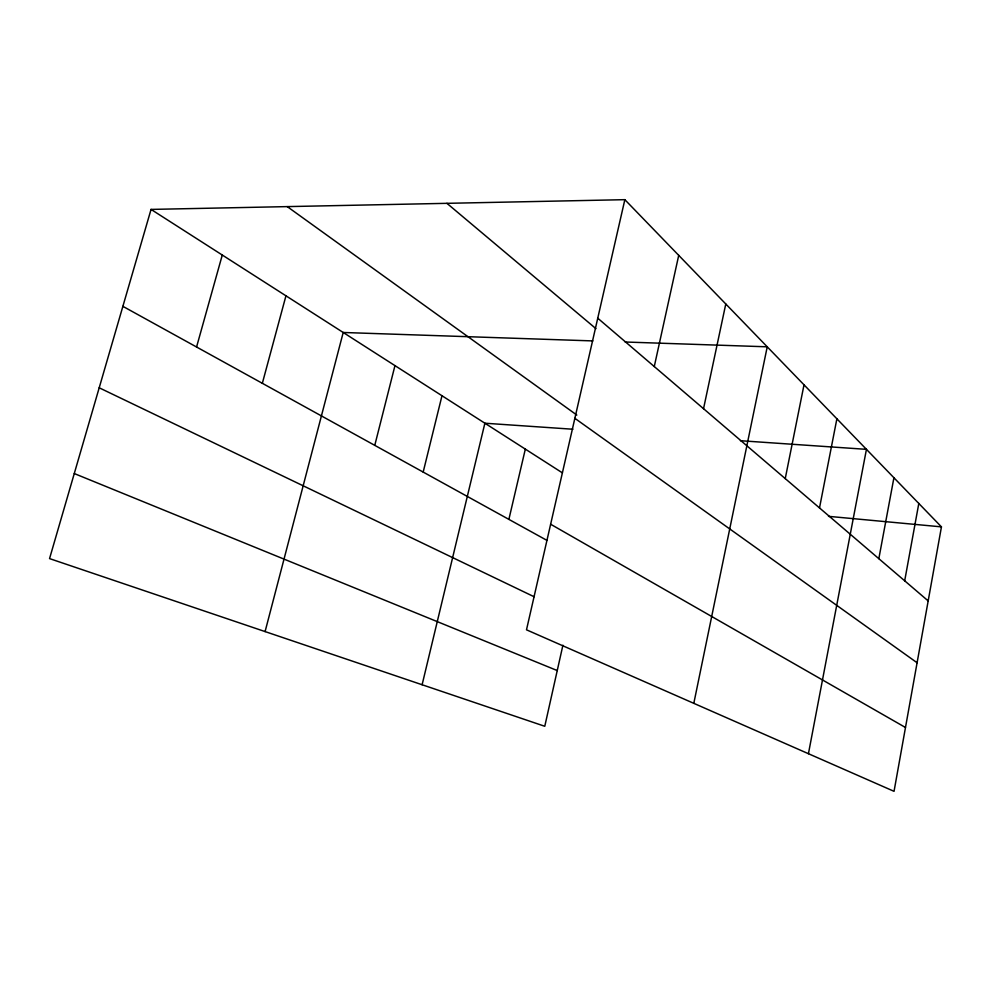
<?xml version="1.0" encoding="UTF-8"?>
<svg xmlns="http://www.w3.org/2000/svg" width="991" height="991" viewBox="0 0 991 991"><rect width="100%" height="100%" fill="white"/><g stroke="black" fill="none" stroke-linecap="round" stroke-linejoin="round"><path stroke-width="1.49" d="M624.85 199.674L941.45 526.865L894.043 791.326L526.494 629.818L624.85 199.674L151.053 209.411L49.55 558.602L544.777 726.279L562.913 645.228M904.684 580.8L918.806 503.453M878.831 558.676L893.919 477.736M808.433 753.705L866.444 449.344L740.426 440.71M819.507 507.925L836.887 418.797M785.244 478.603L804.011 384.83M693.811 703.337L767.232 346.813L625.16 342.006M703.536 408.688L725.784 303.977M654.271 366.546L678.724 255.344M508.879 519.383L525.329 449.121M422.116 684.744L484.884 423.219L572.922 429.239M423.182 472.075L441.986 395.743M374.771 445.355L394.963 365.629M265.093 631.577L343.208 332.48L592.841 340.916M262.342 383.306L285.953 295.814M196.565 347.011L222.281 255.034M828.488 516.336L941.45 526.865M74.275 473.549L557.239 670.56M99.199 387.791L534.099 596.743M122.872 306.33L546.982 540.405M550.637 524.227L905.489 727.493M151.053 209.411L562.417 472.868M574.854 418.313L917.096 662.756M287.241 206.611L576.812 415.043M446.929 203.328L595.95 328.665M597.746 318.185L928.183 600.905"/></g></svg>
